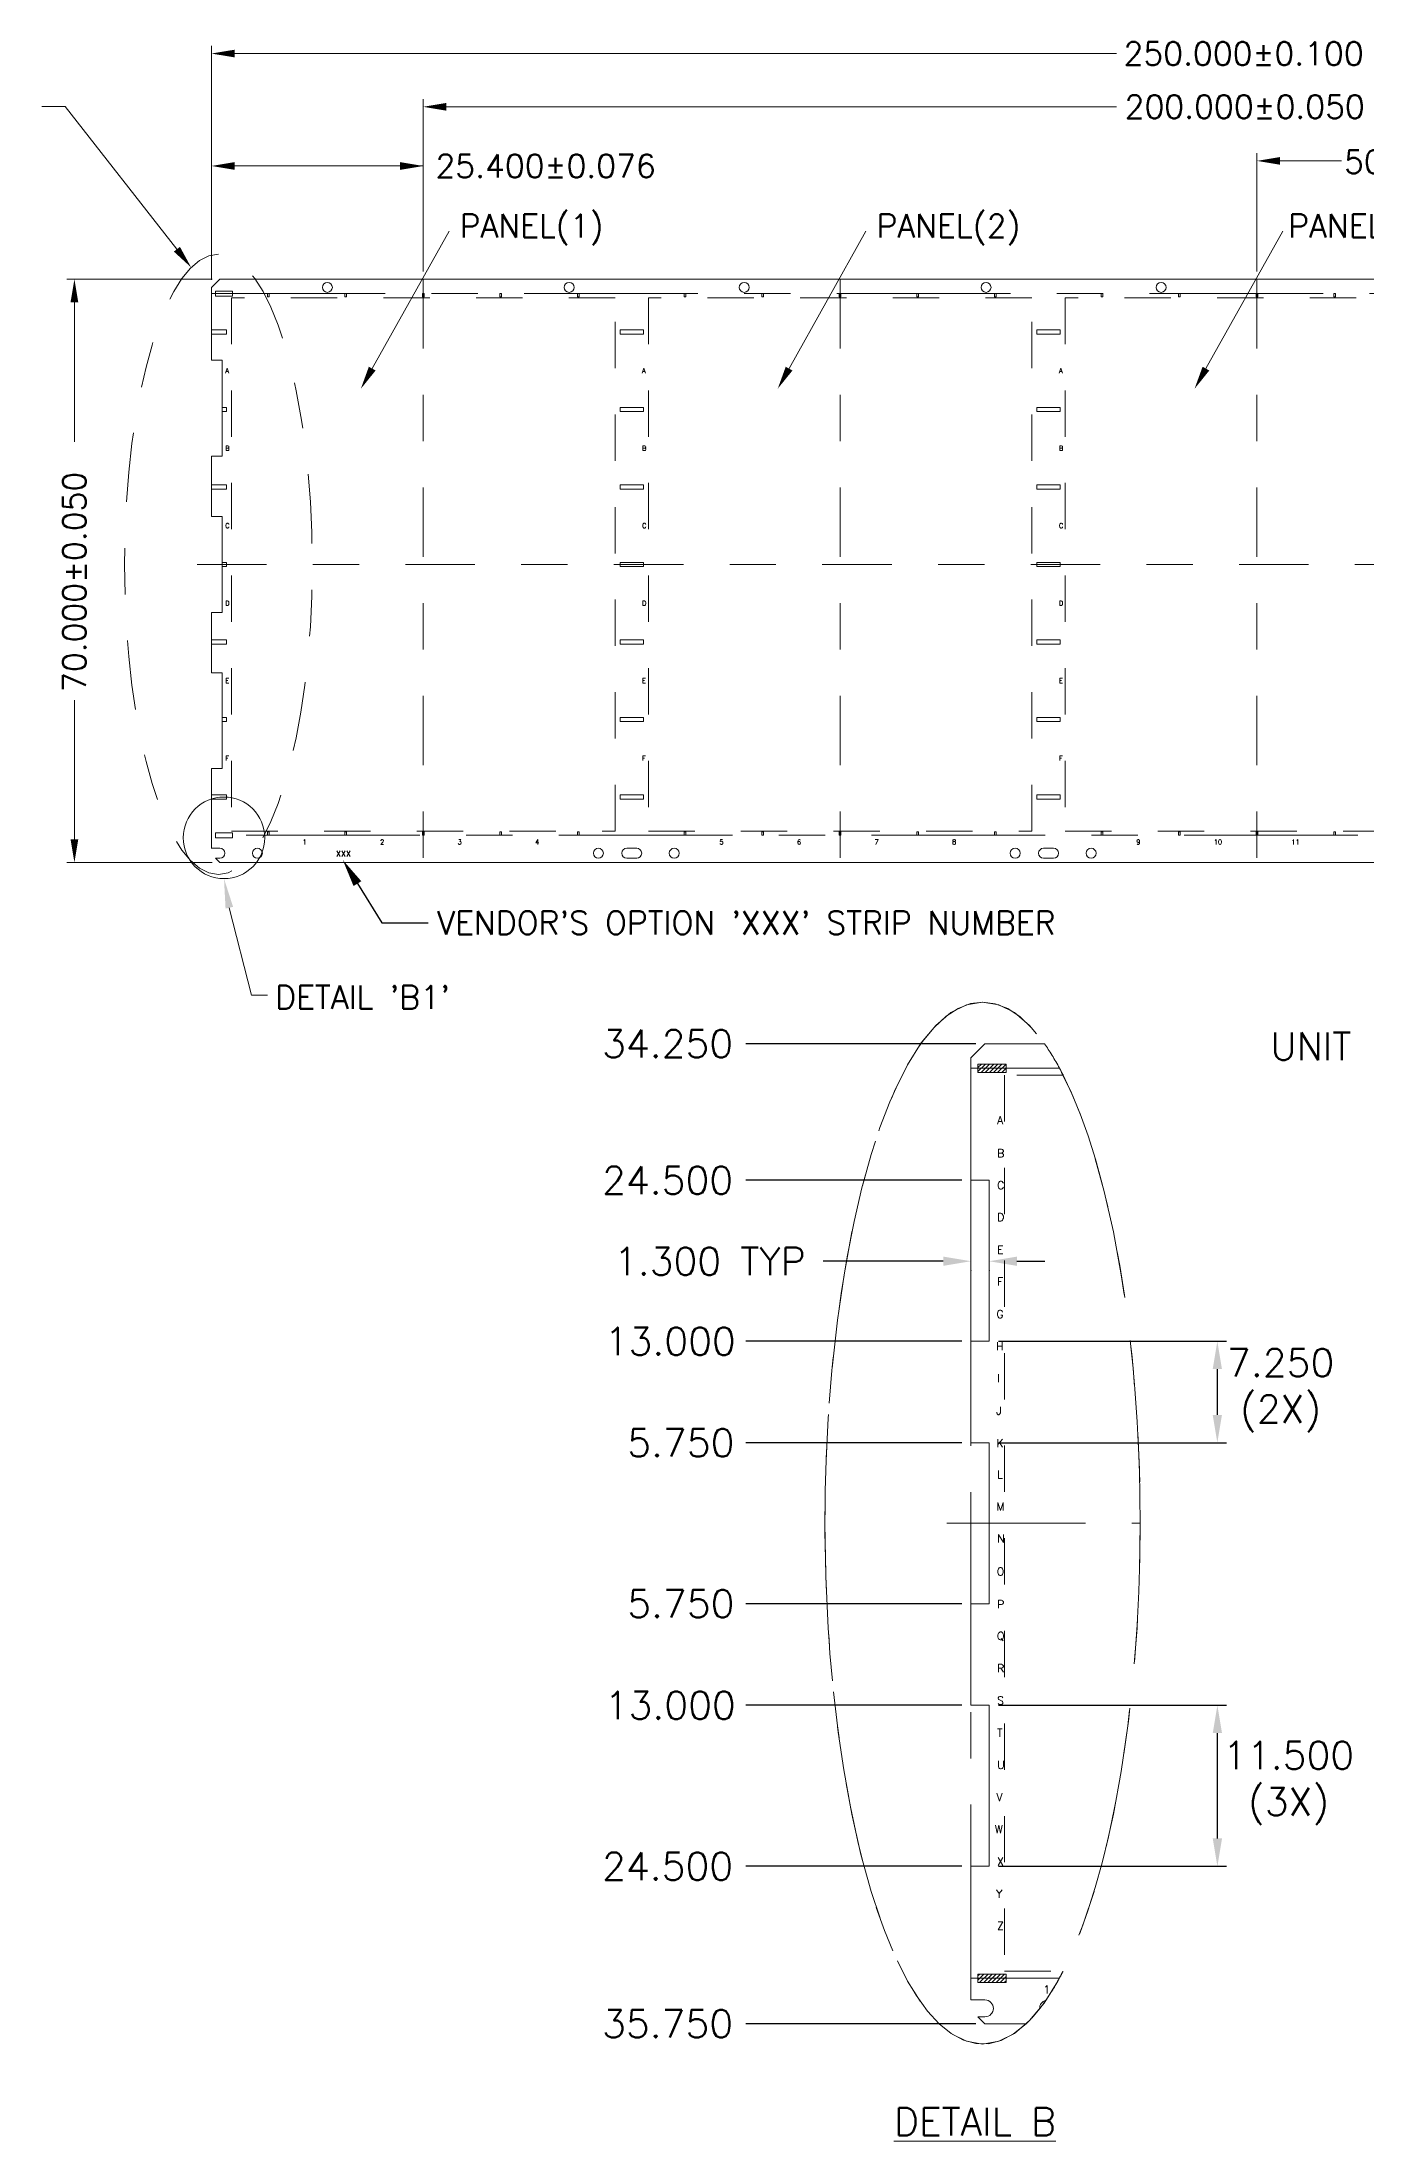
# Model space of a CAD drawing. Extents: x 0.5 to 10.25, y 0.33 to 6.92.
# Drawn here: x 5.249 to 8.107, y 1.507 to 6.041 of the extents above; entities that cross this region are included whole.
import ezdxf
from ezdxf import colors
from ezdxf.entities.mleader import LeaderData, LeaderLine
from ezdxf.math import Vec2, Vec3

# ---------------------------------------------------------------- set-up
doc = ezdxf.new("R2010")
doc.units = 0
doc.header["$LTSCALE"] = 0.006
doc.header["$MEASUREMENT"] = 0
for name, pattern in [('CENTER', [2, 1.25, -0.25, 0.25, -0.25]), ('CENTERX2', [4, 2.5, -0.5, 0.5, -0.5]), ('HIDDEN', [0.375, 0.25, -0.125])]:
    doc.linetypes.add(name, pattern=pattern)
doc.layers.get('Defpoints').update_dxf_attribs({"linetype": 'CONTINUOUS'})
for name, color, linetype in [('1', 7, 'CONTINUOUS'), ('1D', 7, 'CONTINUOUS'), ('2D', 7, 'CONTINUOUS'), ('CENTER', 7, 'CONTINUOUS'), ('DIM', 7, 'CONTINUOUS'), ('MOLD', 7, 'CONTINUOUS'), ('TAPE', 7, 'CONTINUOUS')]:
    doc.layers.add(name, color=color, linetype=linetype)
doc.styles.add('SIMPLEX', font='SIMPLEX')
doc.styles.get("Standard").update_dxf_attribs({"font": 'SIMPLEX'})
doc.dimstyles.new('Detail C', dxfattribs={"dimtxt": 0.06, "dimasz": 0.06, "dimexe": 0.02, "dimexo": 0.02, "dimgap": 0.02, "dimtad": 0, "dimdec": 3, "dimlfac": 33.06878, "dimzin": 0, "dimdsep": 46, "dimtxsty": 'SIMPLEX', "dimcen": 0.02, "dimadec": 0, "dimazin": 0, "dimtfac": 1, "dimtdec": 3, "dimtofl": 0, "dimtmove": 0, "dimatfit": 3, "dimfxl": 1, "dimtolj": 1, "dimtzin": 0, "dimarcsym": 0})
doc.dimstyles.new('Detail D', dxfattribs={"dimtxt": 0.06, "dimasz": 0.06, "dimexe": 0.02, "dimexo": 0.02, "dimgap": 0.016667, "dimtad": 1, "dimjust": 3, "dimtih": 1, "dimtoh": 1, "dimdec": 3, "dimlfac": 33.06878, "dimzin": 0, "dimdsep": 46, "dimtxsty": 'SIMPLEX', "dimcen": 0.02, "dimadec": 0, "dimazin": 0, "dimtfac": 1, "dimtdec": 3, "dimtofl": 0, "dimtmove": 2, "dimatfit": 3, "dimfxl": 1, "dimtolj": 1, "dimtzin": 0, "dimarcsym": 0})

# ---------------------------------------------------------------- blocks, each defined once
blk = doc.blocks.new('*D0')
at = {"layer": 'Defpoints', "color": 0, "transparency": 16777216}
for p in [(6.7679, 3.0155), (7.2543, 3.0155), (7.3269, 2.8416)]:
    blk.add_point(p, dxfattribs=at)
at = {"layer": 'DIM', "color": 0, "lineweight": -2, "transparency": 16777216}
blk.add_line((7.2343, 3.0155), (6.7679, 3.0155), dxfattribs=at)
at = {"layer": 'DIM', "color": 0, "lineweight": 13, "transparency": 16777216, "insert": (6.6279, 3.0155), "char_height": 0.06, "attachment_point": 5, "style": 'SIMPLEX'}
blk.add_mtext('\\A1;5.750', dxfattribs=at)
blk = doc.blocks.new('*D1')
at = {"layer": 'Defpoints', "color": 0, "transparency": 16777216}
for p in [(6.7679, 3.2348), (7.2543, 3.2348), (7.3269, 2.8416)]:
    blk.add_point(p, dxfattribs=at)
at = {"layer": 'DIM', "color": 0, "lineweight": -2, "transparency": 16777216}
blk.add_line((7.2343, 3.2348), (6.7679, 3.2348), dxfattribs=at)
at = {"layer": 'DIM', "color": 0, "lineweight": 13, "transparency": 16777216, "insert": (6.605, 3.2348), "char_height": 0.06, "attachment_point": 5, "style": 'SIMPLEX'}
blk.add_mtext('\\A1;13.000', dxfattribs=at)
blk = doc.blocks.new('*D2')
at = {"layer": 'Defpoints', "color": 0, "transparency": 16777216}
for p in [(6.7679, 3.5825), (7.2543, 3.5825), (7.3269, 2.8416)]:
    blk.add_point(p, dxfattribs=at)
at = {"layer": 'DIM', "color": 0, "lineweight": -2, "transparency": 16777216}
blk.add_line((7.2343, 3.5825), (6.7679, 3.5825), dxfattribs=at)
at = {"layer": 'DIM', "color": 0, "lineweight": 13, "transparency": 16777216, "insert": (6.5993, 3.5825), "char_height": 0.06, "attachment_point": 5, "style": 'SIMPLEX'}
blk.add_mtext('\\A1;24.500', dxfattribs=at)
blk = doc.blocks.new('*D3')
at = {"layer": 'Defpoints', "color": 0, "transparency": 16777216}
for p in [(7.3269, 2.8416), (6.7679, 2.6678), (7.2543, 2.6678)]:
    blk.add_point(p, dxfattribs=at)
at = {"layer": 'DIM', "color": 0, "lineweight": -2, "transparency": 16777216}
blk.add_line((7.2343, 2.6678), (6.7679, 2.6678), dxfattribs=at)
at = {"layer": 'DIM', "color": 0, "lineweight": 13, "transparency": 16777216, "insert": (6.6279, 2.6678), "char_height": 0.06, "attachment_point": 5, "style": 'SIMPLEX'}
blk.add_mtext('\\A1;5.750', dxfattribs=at)
blk = doc.blocks.new('*D4')
at = {"layer": 'Defpoints', "color": 0, "transparency": 16777216}
for p in [(7.3269, 2.8416), (6.7679, 2.4485), (7.2543, 2.4485)]:
    blk.add_point(p, dxfattribs=at)
at = {"layer": 'DIM', "color": 0, "lineweight": -2, "transparency": 16777216}
blk.add_line((7.2343, 2.4485), (6.7679, 2.4485), dxfattribs=at)
at = {"layer": 'DIM', "color": 0, "lineweight": 13, "transparency": 16777216, "insert": (6.605, 2.4485), "char_height": 0.06, "attachment_point": 5, "style": 'SIMPLEX'}
blk.add_mtext('\\A1;13.000', dxfattribs=at)
blk = doc.blocks.new('*D5')
at = {"layer": 'Defpoints', "color": 0, "transparency": 16777216}
for p in [(7.3269, 2.8416), (6.7679, 2.1008), (7.2543, 2.1008)]:
    blk.add_point(p, dxfattribs=at)
at = {"layer": 'DIM', "color": 0, "lineweight": -2, "transparency": 16777216}
blk.add_line((7.2343, 2.1008), (6.7679, 2.1008), dxfattribs=at)
at = {"layer": 'DIM', "color": 0, "lineweight": 13, "transparency": 16777216, "insert": (6.5993, 2.1008), "char_height": 0.06, "attachment_point": 5, "style": 'SIMPLEX'}
blk.add_mtext('\\A1;24.500', dxfattribs=at)
blk = doc.blocks.new('*D6')
at = {"layer": 'Defpoints', "color": 0, "transparency": 16777216}
for p in [(7.3269, 2.8416), (6.7679, 1.7606), (7.2846, 1.7606)]:
    blk.add_point(p, dxfattribs=at)
at = {"layer": 'DIM', "color": 0, "lineweight": -2, "transparency": 16777216}
blk.add_line((7.2646, 1.7606), (6.7679, 1.7606), dxfattribs=at)
at = {"layer": 'DIM', "color": 0, "lineweight": 13, "transparency": 16777216, "insert": (6.5993, 1.7606), "char_height": 0.06, "attachment_point": 5, "style": 'SIMPLEX'}
blk.add_mtext('\\A1;35.750', dxfattribs=at)
blk = doc.blocks.new('*D7')
at = {"layer": 'Defpoints', "color": 0, "transparency": 16777216}
for p in [(7.2543, 3.4086), (7.2543, 3.4076), (7.2936, 3.4086)]:
    blk.add_point(p, dxfattribs=at)
at = {"layer": 'DIM', "color": 0, "lineweight": -2, "transparency": 16777216}
for p, q in [((7.1943, 3.4076), (6.9349, 3.4076)), ((7.3536, 3.4076), (7.4136, 3.4076)), ((7.2543, 3.3886), (7.2543, 3.3876)), ((7.2936, 3.3886), (7.2936, 3.3876))]:
    blk.add_line(p, q, dxfattribs=at)
at = {"layer": 'DIM', "color": 0, "transparency": 16777216}
for points in [[(7.1943, 3.4176), (7.1943, 3.3976), (7.2543, 3.4076)], [(7.3536, 3.4176), (7.3536, 3.3976), (7.2936, 3.4076)]]:
    blk.add_solid(points, dxfattribs=at)
at = {"layer": 'DIM', "color": 0, "lineweight": 13, "transparency": 16777216, "insert": (6.6906, 3.4076), "char_height": 0.06, "attachment_point": 5, "style": 'SIMPLEX'}
blk.add_mtext('\\A1;1.300 TYP', dxfattribs=at)
blk = doc.blocks.new('*D8')
at = {"layer": 'Defpoints', "color": 0, "transparency": 16777216}
for p in [(7.2936, 3.2348), (7.2936, 3.0155), (7.7862, 3.0155)]:
    blk.add_point(p, dxfattribs=at)
at = {"layer": 'DIM', "color": 0, "lineweight": -2, "transparency": 16777216}
for p, q in [((7.3136, 3.2348), (7.8062, 3.2348)), ((7.7862, 3.0755), (7.7862, 3.1748)), ((7.3136, 3.0155), (7.8062, 3.0155))]:
    blk.add_line(p, q, dxfattribs=at)
at = {"layer": 'DIM', "color": 0, "transparency": 16777216}
for points in [[(7.7762, 3.1748), (7.7962, 3.1748), (7.7862, 3.2348)], [(7.7762, 3.0755), (7.7962, 3.0755), (7.7862, 3.0155)]]:
    blk.add_solid(points, dxfattribs=at)
at = {"layer": 'DIM', "color": 0, "lineweight": 13, "transparency": 16777216, "insert": (7.9229, 3.1284), "char_height": 0.06, "attachment_point": 5, "style": 'SIMPLEX'}
blk.add_mtext('\\A1;7.250\\P(2X)', dxfattribs=at)
blk = doc.blocks.new('*D9')
at = {"layer": 'Defpoints', "color": 0, "transparency": 16777216}
for p in [(7.2936, 2.4485), (7.2936, 2.1008), (7.7863, 2.1008)]:
    blk.add_point(p, dxfattribs=at)
at = {"layer": 'DIM', "color": 0, "lineweight": -2, "transparency": 16777216}
for p, q in [((7.3136, 2.4485), (7.8063, 2.4485)), ((7.7863, 2.1608), (7.7863, 2.3885)), ((7.3136, 2.1008), (7.8063, 2.1008))]:
    blk.add_line(p, q, dxfattribs=at)
at = {"layer": 'DIM', "color": 0, "transparency": 16777216}
for points in [[(7.7763, 2.3885), (7.7963, 2.3885), (7.7863, 2.4485)], [(7.7763, 2.1608), (7.7963, 2.1608), (7.7863, 2.1008)]]:
    blk.add_solid(points, dxfattribs=at)
at = {"layer": 'DIM', "color": 0, "lineweight": 13, "transparency": 16777216, "insert": (7.9401, 2.2803), "char_height": 0.06, "attachment_point": 5, "style": 'SIMPLEX'}
blk.add_mtext('\\A1;11.500\\P(3X)', dxfattribs=at)
blk = doc.blocks.new('*D10')
at = {"layer": 'Defpoints', "color": 0, "transparency": 16777216}
for p in [(6.7679, 3.8774), (7.2846, 3.8774), (7.2543, 2.8416)]:
    blk.add_point(p, dxfattribs=at)
at = {"layer": 'DIM', "color": 0, "lineweight": -2, "transparency": 16777216}
blk.add_line((7.2646, 3.8774), (6.7679, 3.8774), dxfattribs=at)
at = {"layer": 'DIM', "color": 0, "lineweight": 13, "transparency": 16777216, "insert": (6.5993, 3.8774), "char_height": 0.06, "attachment_point": 5, "style": 'SIMPLEX'}
blk.add_mtext('\\A1;34.250', dxfattribs=at)

msp = doc.modelspace()

# ---------------------------------------------------------------- hatches: boundary and pattern name
at = {"layer": '1D', "lineweight": 13}
h = msp.add_hatch(dxfattribs=at)
h.set_pattern_fill('ANSI31', color=256, scale=0.05)
h.set_pattern_definition([(45, (7.3299346, 3.833516), (-0.004419417, 0.004419417), [])])
h.paths.add_polyline_path([(7.329935, 1.867916), (7.269455, 1.867916), (7.269455, 1.858844), (7.329935, 1.858844)])
h.paths.add_polyline_path([(7.329935, 1.858844), (7.269455, 1.858844), (7.269455, 1.849772), (7.329935, 1.849772)])
h.paths.add_polyline_path([(7.329935, 3.824444), (7.269455, 3.824444), (7.269455, 3.815372), (7.329935, 3.815372)])
h.paths.add_polyline_path([(7.329935, 3.833516), (7.269455, 3.833516), (7.269455, 3.824444), (7.329935, 3.824444)])

# ---------------------------------------------------------------- linework, layer by layer
at = {"layer": '1', "lineweight": 13}
for p, q in [((5.614576, 5.511078), (5.632576, 5.529078)), ((5.614576, 5.511078), (5.614576, 5.353578)), ((5.632576, 5.529078), (10.096598, 5.529078)), ((5.614576, 5.410278), (5.614576, 5.419278)), ((6.496576, 5.410278), (6.496576, 5.419278)), ((7.396576, 5.410278), (7.396576, 5.419278)), ((5.637976, 5.353578), (5.614576, 5.353578)), ((5.637976, 5.146578), (5.637976, 5.353578)), ((5.637976, 5.242878), (5.637976, 5.251878)), ((6.496576, 5.242878), (6.496576, 5.251878)), ((7.396576, 5.242878), (7.396576, 5.251878)), ((5.614576, 5.146578), (5.637976, 5.146578)), ((5.614576, 5.146578), (5.614576, 5.016078)), ((5.614576, 5.075478), (5.614576, 5.084478)), ((6.496576, 5.075478), (6.496576, 5.084478)), ((7.396576, 5.075478), (7.396576, 5.084478)), ((5.637976, 5.016078), (5.614576, 5.016078)), ((5.637976, 4.809078), (5.637976, 5.016078)), ((5.637976, 4.908078), (5.637976, 4.917078)), ((6.496576, 4.908078), (6.496576, 4.917078)), ((7.396576, 4.908078), (7.396576, 4.917078)), ((5.614576, 4.809078), (5.637976, 4.809078)), ((5.614576, 4.809078), (5.614576, 4.678578)), ((5.614576, 4.740678), (5.614576, 4.749678)), ((6.496576, 4.740678), (6.496576, 4.749678)), ((7.396576, 4.740678), (7.396576, 4.749678)), ((5.637976, 4.678578), (5.614576, 4.678578)), ((5.637976, 4.471578), (5.637976, 4.678578)), ((5.637976, 4.573278), (5.637976, 4.582278)), ((6.496576, 4.573278), (6.496576, 4.582278)), ((7.396576, 4.573278), (7.396576, 4.582278)), ((5.614576, 4.471578), (5.614576, 4.299061)), ((5.614576, 4.471578), (5.637976, 4.471578)), ((5.614576, 4.405878), (5.614576, 4.414878)), ((6.496576, 4.405878), (6.496576, 4.414878)), ((7.396576, 4.405878), (7.396576, 4.414878)), ((5.614576, 4.299678), (5.632576, 4.299678)), ((5.623576, 4.278078), (5.632576, 4.269078)), ((5.632576, 4.278078), (5.623576, 4.278078)), ((5.632576, 4.269078), (10.096639, 4.269078)), ((6.510976, 4.299678), (6.532576, 4.299678)), ((6.532576, 4.278078), (6.510976, 4.278078)), ((7.410976, 4.299678), (7.432576, 4.299678)), ((7.432576, 4.278078), (7.410976, 4.278078))]:
    msp.add_line(p, q, dxfattribs=at)
msp.add_lwpolyline([(7.373425, 1.760564), (7.284575, 1.760564), (7.269455, 1.775684), (7.284575, 1.775684, 1), (7.284575, 1.811972), (7.254335, 1.811972), (7.254335, 2.100764), (7.293647, 2.100764), (7.293647, 2.448524), (7.254335, 2.448524), (7.254335, 2.667764), (7.293647, 2.667764), (7.293647, 3.015524), (7.254335, 3.015524), (7.254335, 3.234764), (7.293647, 3.234764), (7.293647, 3.582524), (7.254335, 3.582524), (7.254335, 3.847124), (7.284575, 3.877364), (7.412927, 3.877364), (7.284575, 3.877364)], format="xyb", dxfattribs=at)
for centre in [(5.864776, 5.511078), (6.386776, 5.511078), (6.764776, 5.511078), (7.286776, 5.511078), (7.664776, 5.511078), (5.713576, 4.288878), (5.713576, 4.288878), (6.449776, 4.288878), (6.613576, 4.288878), (7.349776, 4.288878), (7.513576, 4.288878)]:
    msp.add_circle(centre, 0.0108, dxfattribs=at)
for centre, radius, start, end in [((5.632576, 4.288878), 0.0108, 270, 90), ((6.510976, 4.288878), 0.0108, 90, 270), ((6.532576, 4.288878), 0.0108, 270, 90), ((7.410976, 4.288878), 0.0108, 90, 270), ((7.432576, 4.288878), 0.0108, 270, 90), ((7.420655, 1.793828), 0.018144, 104.744193, 182.758548)]:
    msp.add_arc(centre, radius, start, end, dxfattribs=at)
at = {"layer": '1D', "lineweight": 13}
for p, q in [((5.614576, 5.527578), (5.614576, 6.032642)), ((5.664576, 6.016142), (7.568599, 6.016142)), ((5.298636, 5.901869), (5.248636, 5.901869)), ((5.53994, 5.593481), (5.298636, 5.901869)), ((5.614576, 5.527578), (5.614576, 5.917632)), ((6.071776, 5.545578), (6.071776, 5.917632)), ((6.071776, 5.545578), (6.071776, 5.917632)), ((6.121776, 5.901132), (7.568599, 5.901132)), ((5.614576, 5.527578), (5.614576, 5.78979)), ((5.664576, 5.77329), (6.071776, 5.77329)), ((6.071776, 5.545578), (6.071776, 5.78979)), ((7.871776, 5.545578), (7.871776, 5.800829)), ((7.921776, 5.784329), (8.054002, 5.784329)), ((5.961597, 5.335607), (6.12752, 5.632229)), ((6.861597, 5.335607), (7.02752, 5.632229)), ((7.761597, 5.335607), (7.92752, 5.632229)), ((5.616076, 5.529078), (5.302111, 5.529078)), ((5.735176, 5.490378), (5.735176, 5.497578)), ((5.735176, 5.497578), (5.738776, 5.497578)), ((5.738776, 5.490378), (5.735176, 5.490378)), ((5.738776, 5.497578), (5.738776, 5.490378)), ((5.902576, 5.490378), (5.902576, 5.497578)), ((5.902576, 5.497578), (5.906176, 5.497578)), ((5.906176, 5.490378), (5.902576, 5.490378)), ((5.906176, 5.497578), (5.906176, 5.490378)), ((6.069976, 5.490378), (6.069976, 5.497578)), ((6.069976, 5.497578), (6.073576, 5.497578)), ((6.073576, 5.490378), (6.069976, 5.490378)), ((6.073576, 5.497578), (6.073576, 5.490378)), ((6.237376, 5.490378), (6.237376, 5.497578)), ((6.237376, 5.497578), (6.240976, 5.497578)), ((6.240976, 5.490378), (6.237376, 5.490378)), ((6.240976, 5.497578), (6.240976, 5.490378)), ((6.404776, 5.490378), (6.404776, 5.497578)), ((6.404776, 5.497578), (6.408376, 5.497578)), ((6.408376, 5.490378), (6.404776, 5.490378)), ((6.408376, 5.497578), (6.408376, 5.490378)), ((6.635176, 5.490378), (6.635176, 5.497578)), ((6.635176, 5.497578), (6.638776, 5.497578)), ((6.638776, 5.490378), (6.635176, 5.490378)), ((6.638776, 5.497578), (6.638776, 5.490378)), ((6.802576, 5.490378), (6.802576, 5.497578)), ((6.802576, 5.497578), (6.806176, 5.497578)), ((6.806176, 5.490378), (6.802576, 5.490378)), ((6.806176, 5.497578), (6.806176, 5.490378)), ((6.969976, 5.490378), (6.969976, 5.497578)), ((6.969976, 5.497578), (6.973576, 5.497578)), ((6.973576, 5.490378), (6.969976, 5.490378)), ((6.973576, 5.497578), (6.973576, 5.490378)), ((7.137376, 5.490378), (7.137376, 5.497578)), ((7.137376, 5.497578), (7.140976, 5.497578)), ((7.140976, 5.490378), (7.137376, 5.490378)), ((7.140976, 5.497578), (7.140976, 5.490378)), ((7.304776, 5.490378), (7.304776, 5.497578)), ((7.304776, 5.497578), (7.308376, 5.497578)), ((7.308376, 5.490378), (7.304776, 5.490378)), ((7.308376, 5.497578), (7.308376, 5.490378)), ((7.535176, 5.490378), (7.535176, 5.497578)), ((7.535176, 5.497578), (7.538776, 5.497578)), ((7.538776, 5.490378), (7.535176, 5.490378)), ((7.538776, 5.497578), (7.538776, 5.490378)), ((7.702576, 5.490378), (7.702576, 5.497578)), ((7.702576, 5.497578), (7.706176, 5.497578)), ((7.706176, 5.490378), (7.702576, 5.490378)), ((7.706176, 5.497578), (7.706176, 5.490378)), ((7.869976, 5.490378), (7.869976, 5.497578)), ((7.869976, 5.497578), (7.873576, 5.497578)), ((7.873576, 5.490378), (7.869976, 5.490378)), ((7.873576, 5.497578), (7.873576, 5.490378)), ((8.037376, 5.490378), (8.037376, 5.497578)), ((8.037376, 5.497578), (8.040976, 5.497578)), ((8.040976, 5.490378), (8.037376, 5.490378)), ((8.040976, 5.497578), (8.040976, 5.490378)), ((5.318611, 5.479078), (5.318611, 5.177302)), ((5.646976, 5.419278), (5.614576, 5.419278)), ((5.614576, 5.410278), (5.646976, 5.410278)), ((5.646976, 5.410278), (5.646976, 5.419278)), ((6.546976, 5.419278), (6.496576, 5.419278)), ((6.496576, 5.410278), (6.546976, 5.410278)), ((6.546976, 5.410278), (6.546976, 5.419278)), ((7.446976, 5.419278), (7.396576, 5.419278)), ((7.396576, 5.410278), (7.446976, 5.410278)), ((7.446976, 5.410278), (7.446976, 5.419278)), ((5.646976, 5.251878), (5.637976, 5.251878)), ((5.637976, 5.242878), (5.646976, 5.242878)), ((5.646976, 5.242878), (5.646976, 5.251878)), ((6.546976, 5.251878), (6.496576, 5.251878)), ((6.496576, 5.242878), (6.546976, 5.242878)), ((6.546976, 5.242878), (6.546976, 5.251878)), ((7.446976, 5.251878), (7.396576, 5.251878)), ((7.396576, 5.242878), (7.446976, 5.242878)), ((7.446976, 5.242878), (7.446976, 5.251878)), ((5.646976, 5.084478), (5.614576, 5.084478)), ((5.646976, 5.075478), (5.646976, 5.084478)), ((6.546976, 5.084478), (6.496576, 5.084478)), ((6.546976, 5.075478), (6.546976, 5.084478)), ((7.446976, 5.084478), (7.396576, 5.084478)), ((7.446976, 5.075478), (7.446976, 5.084478)), ((5.614576, 5.075478), (5.646976, 5.075478)), ((6.496576, 5.075478), (6.546976, 5.075478)), ((7.396576, 5.075478), (7.446976, 5.075478)), ((5.646976, 4.917078), (5.637976, 4.917078)), ((5.637976, 4.908078), (5.646976, 4.908078)), ((5.646976, 4.908078), (5.646976, 4.917078)), ((6.546976, 4.917078), (6.496576, 4.917078)), ((6.496576, 4.908078), (6.546976, 4.908078)), ((6.546976, 4.908078), (6.546976, 4.917078)), ((7.446976, 4.917078), (7.396576, 4.917078)), ((7.396576, 4.908078), (7.446976, 4.908078)), ((7.446976, 4.908078), (7.446976, 4.917078)), ((5.646976, 4.749678), (5.614576, 4.749678)), ((5.614576, 4.740678), (5.646976, 4.740678)), ((5.646976, 4.740678), (5.646976, 4.749678)), ((6.546976, 4.749678), (6.496576, 4.749678)), ((6.496576, 4.740678), (6.546976, 4.740678)), ((6.546976, 4.740678), (6.546976, 4.749678)), ((7.446976, 4.749678), (7.396576, 4.749678)), ((7.396576, 4.740678), (7.446976, 4.740678)), ((7.446976, 4.740678), (7.446976, 4.749678)), ((5.318611, 4.319078), (5.318611, 4.619718)), ((5.646976, 4.582278), (5.637976, 4.582278)), ((5.646976, 4.573278), (5.646976, 4.582278)), ((6.546976, 4.582278), (6.496576, 4.582278)), ((6.546976, 4.573278), (6.546976, 4.582278)), ((7.446976, 4.582278), (7.396576, 4.582278)), ((7.446976, 4.573278), (7.446976, 4.582278)), ((5.637976, 4.573278), (5.646976, 4.573278)), ((6.496576, 4.573278), (6.546976, 4.573278)), ((7.396576, 4.573278), (7.446976, 4.573278)), ((5.646976, 4.414878), (5.614576, 4.414878)), ((5.614576, 4.405878), (5.646976, 4.405878)), ((5.646976, 4.405878), (5.646976, 4.414878)), ((6.546976, 4.414878), (6.496576, 4.414878)), ((6.496576, 4.405878), (6.546976, 4.405878)), ((6.546976, 4.405878), (6.546976, 4.414878)), ((7.446976, 4.414878), (7.396576, 4.414878)), ((7.396576, 4.405878), (7.446976, 4.405878)), ((7.446976, 4.405878), (7.446976, 4.414878)), ((5.735176, 4.334778), (5.735176, 4.327578)), ((5.738776, 4.334778), (5.735176, 4.334778)), ((5.735176, 4.327578), (5.738776, 4.327578)), ((5.738776, 4.327578), (5.738776, 4.334778)), ((5.902576, 4.334778), (5.902576, 4.327578)), ((5.906176, 4.334778), (5.902576, 4.334778)), ((5.902576, 4.327578), (5.906176, 4.327578)), ((5.906176, 4.327578), (5.906176, 4.334778)), ((6.069976, 4.334778), (6.069976, 4.327578)), ((6.073576, 4.334778), (6.069976, 4.334778)), ((6.069976, 4.327578), (6.073576, 4.327578)), ((6.073576, 4.327578), (6.073576, 4.334778)), ((6.237376, 4.334778), (6.237376, 4.327578)), ((6.240976, 4.334778), (6.237376, 4.334778)), ((6.237376, 4.327578), (6.240976, 4.327578)), ((6.240976, 4.327578), (6.240976, 4.334778)), ((6.404776, 4.334778), (6.404776, 4.327578)), ((6.408376, 4.334778), (6.404776, 4.334778)), ((6.404776, 4.327578), (6.408376, 4.327578)), ((6.408376, 4.327578), (6.408376, 4.334778)), ((6.635176, 4.334778), (6.635176, 4.327578)), ((6.638776, 4.334778), (6.635176, 4.334778)), ((6.635176, 4.327578), (6.638776, 4.327578)), ((6.638776, 4.327578), (6.638776, 4.334778)), ((6.802576, 4.334778), (6.802576, 4.327578)), ((6.806176, 4.334778), (6.802576, 4.334778)), ((6.802576, 4.327578), (6.806176, 4.327578)), ((6.806176, 4.327578), (6.806176, 4.334778)), ((6.969976, 4.334778), (6.969976, 4.327578)), ((6.973576, 4.334778), (6.969976, 4.334778)), ((6.969976, 4.327578), (6.973576, 4.327578)), ((6.973576, 4.327578), (6.973576, 4.334778)), ((7.137376, 4.334778), (7.137376, 4.327578)), ((7.140976, 4.334778), (7.137376, 4.334778)), ((7.137376, 4.327578), (7.140976, 4.327578)), ((7.140976, 4.327578), (7.140976, 4.334778)), ((7.304776, 4.334778), (7.304776, 4.327578)), ((7.308376, 4.334778), (7.304776, 4.334778)), ((7.304776, 4.327578), (7.308376, 4.327578)), ((7.308376, 4.327578), (7.308376, 4.334778)), ((7.535176, 4.334778), (7.535176, 4.327578)), ((7.538776, 4.334778), (7.535176, 4.334778)), ((7.535176, 4.327578), (7.538776, 4.327578)), ((7.538776, 4.327578), (7.538776, 4.334778)), ((7.702576, 4.334778), (7.702576, 4.327578)), ((7.706176, 4.334778), (7.702576, 4.334778)), ((7.702576, 4.327578), (7.706176, 4.327578)), ((7.706176, 4.327578), (7.706176, 4.334778)), ((7.869976, 4.334778), (7.869976, 4.327578)), ((7.873576, 4.334778), (7.869976, 4.334778)), ((7.869976, 4.327578), (7.873576, 4.327578)), ((7.873576, 4.327578), (7.873576, 4.334778)), ((8.037376, 4.334778), (8.037376, 4.327578)), ((8.040976, 4.334778), (8.037376, 4.334778)), ((8.037376, 4.327578), (8.040976, 4.327578)), ((8.040976, 4.327578), (8.040976, 4.334778)), ((5.616076, 4.269078), (5.302111, 4.269078)), ((5.653076, 4.171146), (5.701221, 3.982608)), ((5.701221, 3.982608), (5.735832, 3.982608))]:
    msp.add_line(p, q, dxfattribs=at)
at = {"layer": '1D', "linetype": 'CENTER', "lineweight": 13, "ltscale": 50}
for p, q in [((5.614576, 5.497578), (10.114628, 5.497578)), ((10.114628, 4.327578), (5.614576, 4.327578))]:
    msp.add_line(p, q, dxfattribs=at)
at = {"layer": '1D', "linetype": 'HIDDEN', "lineweight": 13, "ltscale": 50}
for p, q in [((6.485776, 5.488578), (5.657776, 5.488578)), ((5.657776, 5.488578), (5.657776, 4.336578)), ((6.485776, 4.336578), (6.485776, 5.488578)), ((7.385776, 5.488578), (6.557776, 5.488578)), ((6.557776, 5.488578), (6.557776, 4.336578)), ((7.385776, 4.336578), (7.385776, 5.488578)), ((8.285776, 5.488578), (7.457776, 5.488578)), ((7.457776, 5.488578), (7.457776, 4.336578)), ((5.657776, 4.336578), (6.485776, 4.336578)), ((6.557776, 4.336578), (7.385776, 4.336578)), ((7.457776, 4.336578), (8.285776, 4.336578))]:
    msp.add_line(p, q, dxfattribs=at)
at = {"layer": '1D', "linetype": 'CENTER', "lineweight": 13, "ltscale": 20}
for p, q in [((6.071776, 5.529078), (6.071776, 4.269078)), ((6.971776, 5.529078), (6.971776, 4.269078)), ((7.871776, 5.529078), (7.871776, 4.269078)), ((5.583329, 4.912578), (10.137931, 4.912578))]:
    msp.add_line(p, q, dxfattribs=at)
at = {"layer": '1D', "linetype": 'CENTERX2', "lineweight": 13, "ltscale": 10, "extrusion": (0, 0, -1)}
msp.add_ellipse((5.629547, 4.912879), major_axis=(0, 0.66981), ratio=0.3025028, dxfattribs=at)
at = {"layer": '1D', "lineweight": 13}
for points in [[(5.664576, 6.024475), (5.664576, 6.007809), (5.614576, 6.016142)], [(6.121776, 5.909465), (6.121776, 5.892798), (6.071776, 5.901132)], [(5.664576, 5.781624), (5.664576, 5.764957), (5.614576, 5.77329)], [(6.021776, 5.781624), (6.021776, 5.764957), (6.071776, 5.77329)], [(7.921776, 5.792662), (7.921776, 5.775996), (7.871776, 5.784329)], [(5.546503, 5.598616), (5.570752, 5.554103), (5.533377, 5.588346)], [(5.310277, 5.479078), (5.326944, 5.479078), (5.318611, 5.529078)], [(5.954339, 5.339701), (5.937034, 5.292056), (5.968855, 5.331513)], [(6.854339, 5.339701), (6.837034, 5.292056), (6.868855, 5.331513)], [(7.754339, 5.339701), (7.737034, 5.292056), (7.768855, 5.331513)], [(5.310277, 4.319078), (5.326944, 4.319078), (5.318611, 4.269078)], [(5.644967, 4.169229), (5.641576, 4.234044), (5.661186, 4.173063)]]:
    msp.add_solid(points, dxfattribs=at)
at = {"layer": '2D', "lineweight": 13}
for p, q in [((5.623576, 5.492178), (5.623576, 5.502978)), ((5.623576, 5.502978), (5.659576, 5.502978)), ((5.659576, 5.492178), (5.623576, 5.492178)), ((5.659576, 5.502978), (5.659576, 5.492178)), ((5.659576, 4.332978), (5.623576, 4.332978)), ((5.623576, 4.332978), (5.623576, 4.322178)), ((5.623576, 4.322178), (5.659576, 4.322178)), ((5.659576, 4.322178), (5.659576, 4.332978)), ((7.329935, 3.833516), (7.269455, 3.833516)), ((7.269455, 3.833516), (7.269455, 3.815372)), ((7.269455, 3.815372), (7.329935, 3.815372)), ((7.320847, 3.824444, -0.042371), (7.320847, 3.824444)), ((7.329935, 3.815372), (7.329935, 3.833516)), ((7.269455, 1.867916), (7.329935, 1.867916)), ((7.269455, 1.849772), (7.269455, 1.867916)), ((7.329935, 1.867916), (7.329935, 1.849772)), ((7.329935, 1.849772), (7.269455, 1.849772)), ((7.320847, 1.858844, -0.042371), (7.320847, 1.858844))]:
    msp.add_line(p, q, dxfattribs=at)
msp.add_circle((5.641576, 4.322178), 0.088134, dxfattribs=at)
at = {"layer": 'CENTER', "linetype": 'CENTER', "lineweight": 13, "ltscale": 40}
msp.add_line((7.201841, 2.841644), (7.619887, 2.841644), dxfattribs=at)
at = {"layer": 'DIM', "linetype": 'CENTERX2', "lineweight": 13, "ltscale": 20, "extrusion": (0, 0, -1)}
for start_param, end_param in [(2.86200015, 6.68600033), (0.40281502, 0.50961396), (0.40281502, 0.50961396), (0.50961396, 0.53651299), (0.50961396, 0.53651299), (0.53651299, 1.5712448), (1.5712448, 2.60683704), (2.60683704, 2.63382032), (2.60683704, 2.63382032), (2.63382032, 2.72882561), (2.63382032, 2.72882561), (2.77174762, 2.86200015), (2.77174762, 2.86200015), (2.72882561, 2.77174762), (2.72882561, 2.77174762)]:
    msp.add_ellipse((7.279487, 2.842148), major_axis=(0, 1.125282), ratio=0.3025028, start_param=start_param, end_param=end_param, dxfattribs=at)
msp.add_ellipse((7.279487, 2.842148), major_axis=(0, 1.125282), ratio=0.3025028, dxfattribs=at)
at = {"layer": 'MOLD', "linetype": 'HIDDEN', "lineweight": 13, "ltscale": 50}
msp.add_lwpolyline([(7.45348, 3.809324), (7.326911, 3.809324), (7.326911, 1.873964), (7.452965, 1.873964)], dxfattribs=at)
at = {"layer": 'TAPE', "linetype": 'CENTER', "lineweight": 13, "ltscale": 50}
msp.add_lwpolyline([(7.445, 1.858844), (7.254335, 1.858844), (7.254335, 3.824444), (7.445548, 3.824444)], dxfattribs=at)

# ---------------------------------------------------------------- texts
at = {"layer": '1', "lineweight": 13}
for s, height, p in [('XXX', 0.0125, (5.883524, 4.281502)), ('A', 0.017282, (7.310854, 3.703886)), ('B', 0.017282, (7.310854, 3.632336)), ('C', 0.017282, (7.310854, 3.563207)), ('D', 0.017282, (7.310854, 3.494077)), ('E', 0.017282, (7.310854, 3.42382)), ('F', 0.017282, (7.310854, 3.355094)), ('G', 0.017282, (7.309274, 3.284793)), ('H', 0.017282, (7.308325, 3.215415)), ('I', 0.017282, (7.310854, 3.146621)), ('J', 0.017282, (7.308815, 3.076181)), ('K', 0.017282, (7.309314, 3.006208)), ('L', 0.017282, (7.310854, 2.938171)), ('M', 0.017282, (7.30929, 2.868855)), ('N', 0.017282, (7.310854, 2.799859)), ('O', 0.017282, (7.309879, 2.728677)), ('P', 0.017282, (7.310854, 2.658079)), ('Q', 0.017282, (7.310349, 2.589514)), ('R', 0.017282, (7.310854, 2.519673)), ('S', 0.017282, (7.310854, 2.450121)), ('T', 0.017282, (7.310854, 2.380569)), ('U', 0.017282, (7.310854, 2.311017)), ('V', 0.017282, (7.309134, 2.241465)), ('W ', 0.0172822, (7.305695, 2.171913)), ('X', 0.017282, (7.310854, 2.102361)), ('Y', 0.017282, (7.308848, 2.032809)), ('Z', 0.017282, (7.310854, 1.963257)), ('1', 0.017282, (7.410989, 1.82598))]:
    msp.add_text(s, height=height, rotation=360, dxfattribs=at).set_placement(p)
at = {"layer": '1D', "lineweight": 13, "style": 'SIMPLEX'}
for s, height, rotation, p in [('250.000%%P0.100', 0.05, 360, (7.583649, 5.991142)), ('200.000%%P0.050', 0.05, 360, (7.586061, 5.876132)), ('50.000%%P0.025', 0.05, 360, (8.059871, 5.757309)), ('25.400%%P0.076', 0.05, 360, (6.098112, 5.74829)), ('PANEL(1)', 0.05, 360, (6.150461, 5.618937)), ('PANEL(2)', 0.05, 360, (7.050461, 5.618937)), ('PANEL(3)', 0.05, 360, (7.939316, 5.618937)), ('70.000%%P0.050', 0.05, 90, (5.343611, 4.637174)), ("DETAIL 'B1' ", 0.05, 360, (5.752332, 3.952846)), ('UNIT LAYOUT:(4 COLUMNS X 6 ROWS) X 5 BLOCKS ', 0.06, 360, (7.900755, 3.841591))]:
    msp.add_text(s, height=height, rotation=rotation, dxfattribs=at).set_placement(p)
at = {"layer": '1D', "lineweight": 13}
for s, p in [('A', (5.644299, 5.326009)), ('A', (6.544299, 5.326009)), ('A', (7.444299, 5.326009)), ('B', (5.644299, 5.158609)), ('B', (6.544299, 5.158609)), ('B', (7.444299, 5.158609)), ('C', (5.644299, 4.991209)), ('C', (6.544299, 4.991209)), ('C', (7.444299, 4.991209)), ('D', (5.644299, 4.823809)), ('D', (6.544299, 4.823809)), ('D', (7.444299, 4.823809)), ('E', (5.644299, 4.656409)), ('E', (6.544299, 4.656409)), ('E', (7.444299, 4.656409)), ('F', (5.644299, 4.489009)), ('F', (6.544299, 4.489009)), ('F', (7.444299, 4.489009)), ('1', (5.811291, 4.308017)), ('2', (5.978691, 4.308017)), ('3', (6.146091, 4.308017)), ('4', (6.313491, 4.308017)), ('5', (6.711291, 4.308017)), ('6', (6.878691, 4.308017)), ('7', (7.046091, 4.308017)), ('8', (7.213491, 4.308017)), ('9', (7.611291, 4.308017)), ('10', (7.778691, 4.308017)), ('11', (7.946091, 4.308017))]:
    msp.add_text(s, height=0.010287, rotation=360, dxfattribs=at).set_placement(p)
at = {"layer": 'DIM', "lineweight": 13, "style": 'SIMPLEX'}
msp.add_text('%%UDETAIL B', height=0.06, rotation=360, dxfattribs=at).set_placement((7.088071, 1.519323))

# ---------------------------------------------------------------- dimensions: what is measured, and where the dimension line sits
at = {"layer": 'DIM', "lineweight": 13}
for feature_location, offset, origin, picture, middle in [((7.284575, 3.877364), (-0.516699, 0), (7.254335, 2.841644), '*D10', (6.599304, 3.877364)), ((7.254335, 3.582524), (-0.486459, 0), (7.326911, 2.841644), '*D2', (6.599304, 3.582524)), ((7.254335, 3.234764), (-0.486459, 0), (7.326911, 2.841644), '*D1', (6.605018, 3.234764)), ((7.254335, 3.015524), (-0.486459, 0), (7.326911, 2.841644), '*D0', (6.627876, 3.015524)), ((7.254335, 2.100764), (-0.486459, 0), (7.326911, 2.841644), '*D5', (6.599304, 2.100764)), ((7.284575, 1.760564), (-0.516699, 0), (7.326911, 2.841644), '*D6', (6.599304, 1.760564)), ((7.254335, 2.448524), (-0.486459, 0), (7.326911, 2.841644), '*D4', (6.605018, 2.448524)), ((7.254335, 2.667764), (-0.486459, 0), (7.326911, 2.841644), '*D3', (6.627876, 2.667764))]:
    dim = msp.add_ordinate_dim(feature_location=feature_location, offset=offset, dtype=0, origin=origin, dimstyle='Detail C', dxfattribs=at)
    dim.commit()
    dim.dimension.update_dxf_attribs({"geometry": picture, "text_midpoint": middle})
dim = msp.add_linear_dim(base=(7.254335, 3.407609), p1=(7.293647, 3.408644), p2=(7.254335, 3.408644), text='<> TYP', dimstyle='Detail C', dxfattribs=at)
dim.commit()
dim.dimension.update_dxf_attribs({"geometry": '*D7', "text_midpoint": (6.690634, 3.407609), "dimtype": 128})
for base, p1, p2, text, picture, middle in [((7.786232, 3.015524), (7.293647, 3.234764), (7.293647, 3.015524), '<>\\P(2X)', '*D8', (7.922898, 3.128429)), ((7.786281, 2.100764), (7.293647, 2.448524), (7.293647, 2.100764), '<>\\P(3X)', '*D9', (7.940091, 2.280303))]:
    dim = msp.add_linear_dim(base=base, p1=p1, p2=p2, angle=90, text=text, dimstyle='Detail D', dxfattribs=at)
    dim.commit()
    dim.dimension.update_dxf_attribs({"geometry": picture, "text_midpoint": middle, "dimtype": 128})

# ---------------------------------------------------------------- leaders
ml = msp.add_multileader_mtext('Standard', dxfattribs=at)
ml.set_content("VENDOR'S OPTION 'XXX' STRIP NUMBER", color=256, style='SIMPLEX')
ml.set_leader_properties()
ml.build(insert=Vec2(0, 0))
ml.multileader.update_dxf_attribs({"dogleg_length": 0.1, "arrow_head_size": 0.06})
ctx = ml.context
ctx.base_point, ctx.char_height, ctx.arrow_head_size, ctx.landing_gap_size, ctx.plane_origin = Vec3(6.082085, 4.13863), 0.05, 0.06, 0.02, Vec3(5.898031, 4.274278)
notes = []
notes.append((ctx, [(1, (1, 1, 0), (5.982085, 4.13863), (1, 0), 0.1, [(0, [(5.898031, 4.274278)], 0, [])])]))
ctx.mtext.insert, ctx.mtext.rotation, ctx.mtext.flow_direction = Vec3(6.102085, 4.16363), 6.28318531, 5
for ctx, leaders in notes:
    for number, flags, end, landing, length, lines in leaders:
        leader = LeaderData()
        leader.index, (leader.has_last_leader_line, leader.has_dogleg_vector, leader.attachment_direction) = number, flags
        leader.last_leader_point, leader.dogleg_vector, leader.dogleg_length = Vec3(end), Vec3(landing), length
        for number, points, colour, breaks in lines:
            line = LeaderLine()
            line.index, line.vertices, line.color, line.breaks = number, Vec3.list(points), colors.encode_raw_color(colour), breaks
            leader.lines.append(line)
        ctx.leaders.append(leader)

doc.saveas('drawing.dxf')
